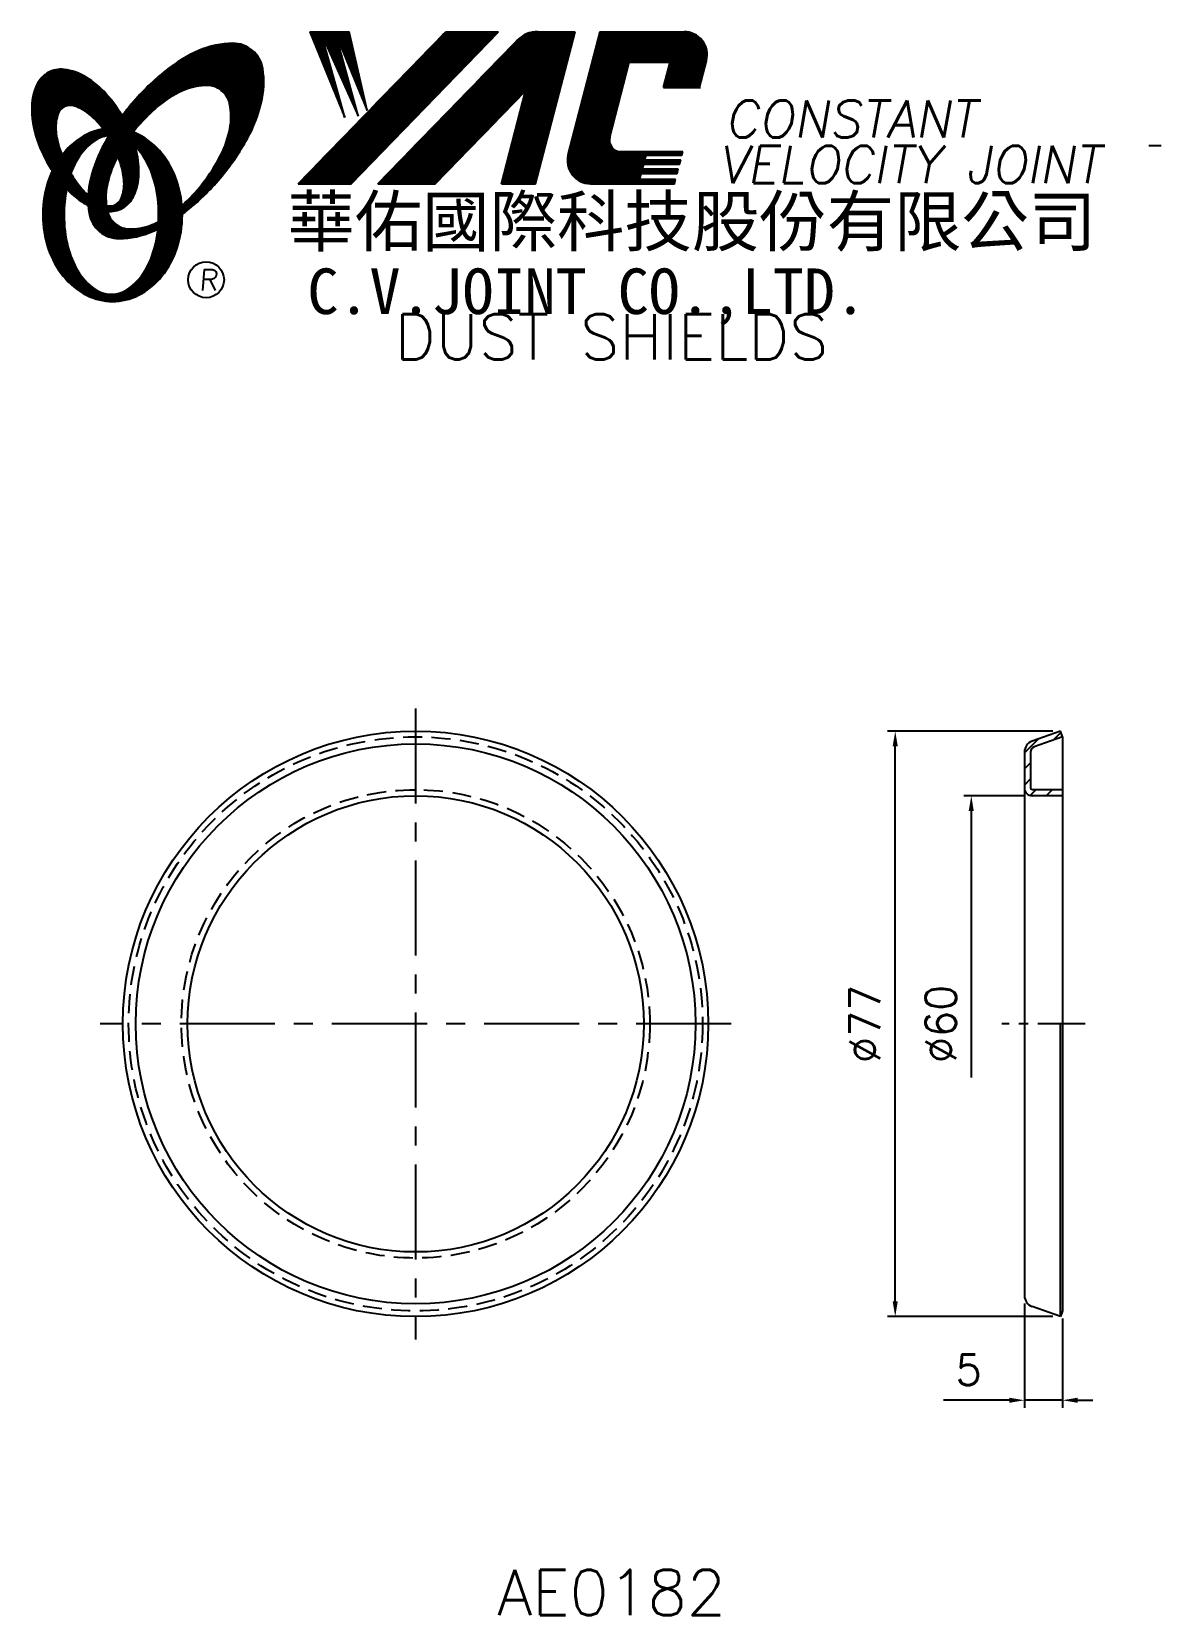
# Model space of a CAD drawing. Extents: x 657 to 805, y 281 to 490.
import ezdxf
from ezdxf.enums import TextEntityAlignment as Align

# ---------------------------------------------------------------- set-up
doc = ezdxf.new("R2010")
doc.units = 0
doc.header["$LTSCALE"] = 10
doc.header["$MEASUREMENT"] = 0
doc.linetypes.add('CENTER', pattern=[2, 1.25, -0.25, 0.25, -0.25])
doc.linetypes.add('HIDDEN', pattern=[0.375, 0.25, -0.125])
doc.layers.get('0').update_dxf_attribs({"linetype": 'CONTINUOUS'})
doc.layers.get('DEFPOINTS').update_dxf_attribs({"linetype": 'CONTINUOUS'})
doc.layers.add('4', color=7, linetype='CONTINUOUS')
doc.styles.add('CHINA', font='KAIU.TTF')
doc.styles.add('ITALICC', font='simplex.shx')
doc.dimstyles.new('STANDARD$0', dxfattribs={"dimtxt": 4, "dimasz": 2, "dimexe": 1, "dimexo": 1, "dimgap": 2, "dimtad": 1, "dimdec": 4, "dimzin": 10, "dimtxsty": 'ITALICC', "dimcen": 2, "dimclrd": 5, "dimclre": 5, "dimclrt": 18, "dimaunit": 1, "dimazin": 3, "dimtp": 0.1, "dimtfac": 0.7, "dimtdec": 4, "dimtmove": 0, "dimatfit": 3, "dimtolj": 1, "dimtzin": 10})
pattern_1 = [(45, (557.658177, 282.130677), (-0.00883883476, 0.00883883476), [])]
pattern_2 = [(45, (726.248722, 245.826267), (-0.00727476112, 0.00727476112), [])]

# ---------------------------------------------------------------- blocks, each defined once
blk = doc.blocks.new('*D4')
at = {"color": 5, "linetype": 'BYBLOCK'}
for p, q in [((787.28, 389.07), (779.28, 389.07)), ((780.28, 387.07), (780.28, 352.02))]:
    blk.add_line(p, q, dxfattribs=at)
blk.add_solid([(779.94, 387.07), (780.61, 387.07), (780.28, 389.07)], dxfattribs=at)
at = {"layer": 'DEFPOINTS', "color": 0, "linetype": 'BYBLOCK'}
for p in [(780.28, 389.07), (788.28, 389.07), (787.28, 329.07)]:
    blk.add_point(p, dxfattribs=at)
at = {"color": 18, "linetype": 'BYBLOCK', "insert": (776.28, 359.07), "char_height": 4, "attachment_point": 5, "rotation": 90, "style": 'ITALICC'}
blk.add_mtext('\\A1;∅60', dxfattribs=at)
blk = doc.blocks.new('*D5')
at = {"color": 5, "linetype": 'BYBLOCK'}
for p, q in [((791.01, 397.57), (769.28, 397.57)), ((770.28, 322.57), (770.28, 395.57)), ((791.01, 320.57), (769.28, 320.57))]:
    blk.add_line(p, q, dxfattribs=at)
for points in [[(769.94, 395.57), (770.61, 395.57), (770.28, 397.57)], [(769.94, 322.57), (770.61, 322.57), (770.28, 320.57)]]:
    blk.add_solid(points, dxfattribs=at)
at = {"layer": 'DEFPOINTS', "color": 0, "linetype": 'BYBLOCK'}
for p in [(770.28, 397.57), (792.01, 397.57), (792.01, 320.57)]:
    blk.add_point(p, dxfattribs=at)
at = {"color": 18, "linetype": 'BYBLOCK', "insert": (766.28, 359.07), "char_height": 4, "attachment_point": 5, "rotation": 90, "style": 'ITALICC'}
blk.add_mtext('\\A1;∅77', dxfattribs=at)
blk = doc.blocks.new('*D6')
at = {"color": 5, "linetype": 'BYBLOCK'}
for p, q in [((787.28, 322.31), (787.28, 308.57)), ((792.28, 320.32), (792.28, 308.57)), ((785.28, 309.57), (776.61, 309.57)), ((792.28, 309.57), (787.28, 309.57)), ((794.28, 309.57), (796.28, 309.57))]:
    blk.add_line(p, q, dxfattribs=at)
for points in [[(785.28, 309.9), (785.28, 309.23), (787.28, 309.57)], [(794.28, 309.9), (794.28, 309.23), (792.28, 309.57)]]:
    blk.add_solid(points, dxfattribs=at)
at = {"layer": 'DEFPOINTS', "color": 0, "linetype": 'BYBLOCK'}
for p in [(787.28, 323.31), (792.28, 321.32), (787.28, 309.57)]:
    blk.add_point(p, dxfattribs=at)
at = {"color": 18, "linetype": 'BYBLOCK', "insert": (779.94, 313.57), "char_height": 4, "attachment_point": 5, "style": 'ITALICC'}
blk.add_mtext('\\A1;5', dxfattribs=at)

msp = doc.modelspace()

# ---------------------------------------------------------------- hatches: boundary and pattern name
at = {"layer": '4', "linetype": 'CONTINUOUS'}
h = msp.add_hatch(dxfattribs=at)
h.set_pattern_fill('ANSI31', color=5, scale=0.1, style=0)
h.set_pattern_definition(pattern_1)
h.paths.add_polyline_path([(718.11688, 489.56166), (711.15958, 489.56166), (691.74297, 469.5579), (698.70028, 469.5579)])
h.paths.add_polyline_path([(721.66377, 481.79609), (718.4834, 469.5579), (722.96438, 469.5579), (728.16282, 489.56166), (723.26609, 489.56166, 0.202785967), (720.53202, 488.40524), (702.23789, 469.5579), (709.7848, 469.5579)])
h.paths.add_polyline_path([(735.29088, 485.56324), (740.6846, 485.56324), (739.81558, 482.21923), (744.5324, 482.21923), (745.44912, 485.74679, 0.490800957), (742.49892, 489.56166), (731.4646, 489.56166), (727.25755, 473.37277, 0.490800957), (730.20775, 469.5579), (741.24207, 469.5579), (741.39651, 470.15221), (736.67969, 470.15221), (736.87306, 470.8963), (741.58988, 470.8963), (741.74844, 471.50643), (737.03162, 471.50643), (737.19286, 472.1269), (741.90968, 472.1269), (742.06586, 472.72789), (737.34904, 472.72789), (737.50584, 473.33127), (742.22266, 473.33127), (742.3394, 473.78047), (734.19965, 473.78047, -0.490800957), (732.72455, 475.6879)])
h = msp.add_hatch(dxfattribs=at)
h.set_pattern_fill('ANSI31', color=1, scale=0.1, style=0)
h.set_pattern_definition(pattern_1)
h.paths.add_polyline_path([(698.47495, 489.56166), (693.29762, 489.56166), (697.86838, 478.25792), (694.80245, 489.2159), (699.63718, 478.49358), (696.68917, 489.2159), (700.81639, 479.20055)])
h = msp.add_hatch(dxfattribs=at)
h.set_pattern_fill('ANSI31', color=5, scale=0.082305, style=0)
h.set_pattern_definition([(45, (557.658177, 282.130677), (-0.00727476112, 0.00727476112), [])])
h.paths.add_polyline_path([(679.69365, 482.49918, -0.172879177), (681.63512, 481.84062, -0.172879177), (682.72242, 480.10256, -0.104527385), (682.75019, 476.77437, -0.065680101), (681.58066, 473.37242, -0.051823203), (679.14025, 469.53003, -0.044272532), (676.46528, 466.70369, -0.020203161), (676.51886, 465.56577, 0.006517006), (676.92341, 465.87785, 0.049863361), (681.47683, 470.29091, 0.049863361), (685.06647, 475.51808, 0.063682799), (686.88751, 480.14542, 0.103597411), (687.07681, 484.7294, 0.177892575), (685.72821, 487.09967, 0.177892575), (683.16581, 488.033, 0.103597411), (678.67801, 487.07995, 0.063682799), (674.42027, 484.51088, 0.049863361), (669.86685, 480.09782, 0.016070017), (668.59615, 478.49151, -0.007061632), (668.84343, 478.05447, -0.031648676), (669.79602, 476.0179, -0.008069351), (670.22792, 476.58221, -0.051823203), (673.4063, 479.84066, -0.065680101), (676.44823, 481.76102, -0.104527385)])
h.paths.add_polyline_path([(666.61798, 469.33786, -0.065680101), (667.78751, 472.73982, -0.006063428), (668.03145, 473.21483, 0.027613469), (667.30461, 474.8029, 0.017011252), (666.77119, 475.73788, 0.007829282), (666.27721, 474.87065, 0.063682799), (664.45617, 470.24331, 0.103597411), (664.26687, 465.65933, 0.177892575), (665.61547, 463.28906, 0.177892575), (668.17787, 462.35573, 0.103597411), (672.66567, 463.30878, 0.008811776), (673.29263, 463.59885, 0.013922709), (673.36996, 464.56866, -0.009086703), (672.91994, 464.35122, -0.104527385), (669.67452, 463.61305, -0.172879177), (667.73305, 464.27162, -0.172879177), (666.64575, 466.00967, -0.104527385)])
h = msp.add_hatch(dxfattribs=at)
h.set_pattern_fill('ANSI31', color=3, scale=0.082305, style=0)
h.set_pattern_definition(pattern_2)
h.paths.add_polyline_path([(663.89714, 483.55002, 0.106488277), (660.95527, 484.58859, 0.158297415), (658.86507, 484.19355, 0.158297415), (657.40573, 482.64586, 0.106488277), (656.69492, 479.60809, 0.071723199), (657.11297, 476.29513, 0.058080454), (658.65795, 472.47975, 0.058080454), (661.039, 469.12196, 0.071723199), (663.60424, 466.9842, 0.020895977), (664.14442, 466.68221, -0.030777155), (664.12852, 468.05843, -0.042059526), (663.03216, 469.22119, -0.04691039), (661.413, 471.70234, -0.04691039), (660.28472, 474.44183, -0.060581117), (659.88261, 476.7039, -0.10187153), (660.19424, 478.7921, -0.185892489), (660.97432, 479.68374, -0.185892489), (662.15097, 479.82186, -0.10187153), (664.04862, 478.89632, -0.060581117), (665.68545, 477.28405, -0.04691039), (667.30461, 474.8029, -0.04691039), (668.43289, 472.06342, -0.060581117), (668.835, 469.80135, -0.10187153), (668.52337, 467.71315, -0.185892489), (667.74328, 466.82151, -0.185892489), (666.56664, 466.68339, -0.002013383), (666.52584, 466.69401, 0.021593804), (666.64575, 466.00967, 0.006477741), (666.66376, 465.93264, 0.14950097), (668.63632, 466.34067, 0.158297415), (670.09565, 467.88836, 0.106488277), (670.80646, 470.92613, 0.071723199), (670.38841, 474.23909, 0.058080454), (668.84343, 478.05447, 0.058080454), (666.46238, 481.41227, 0.071723199)])
h = msp.add_hatch(dxfattribs=at)
h.set_pattern_fill('ANSI31', color=1, scale=0.082305, style=0)
h.set_pattern_definition(pattern_2)
h.paths.add_polyline_path([(664.99077, 475.22657, -0.120168026), (666.68256, 475.87996, 0.016865385), (666.0828, 476.7627, 0.076648372), (663.92657, 476.04378, 0.104809576), (660.84212, 473.53068, 0.005838257), (660.67518, 473.31848, 0.028089978), (661.413, 471.70234, 0.014237292), (661.85512, 470.9173, -0.045767751), (662.78031, 472.85414, -0.106890197)])
h.paths.add_polyline_path([(660.9594, 465.47195, -0.048711043), (661.2895, 468.85229, -0.007865741), (661.039, 469.12196, -0.037695478), (659.40312, 471.24072, 0.03042545), (658.8778, 469.93674, 0.080710289), (658.15236, 465.47195, 0.080710289), (658.8778, 461.00716, 0.089265679), (660.84212, 457.41322, 0.104809576), (663.92657, 454.90012, 0.11926607), (667.33577, 454.07518, 0.11926607), (670.74496, 454.90012, 0.104809576), (673.82941, 457.41322, 0.089265679), (675.79374, 461.00716, 0.080710289), (676.51917, 465.47195, 0.080710289), (675.79374, 469.93674, 0.089265679), (673.82941, 473.53068, 0.104809576), (670.74496, 476.04378, 0.025513357), (670.05172, 476.35653, 0.004818181), (669.79602, 476.0179, -0.023722145), (670.33723, 474.42115, -0.065307489), (671.57241, 472.85414, -0.073950765), (672.88487, 469.65641, -0.060532391), (673.39332, 465.47195, -0.060532391), (672.88487, 461.28749, -0.073950765), (671.57241, 458.08976, -0.106890197), (669.36195, 455.71733, -0.153118262), (667.17636, 455.03195, -0.153118262), (664.99077, 455.71733, -0.106890197), (662.78031, 458.08976, -0.073950765), (661.46785, 461.28749, -0.060532391)])
h = msp.add_hatch(dxfattribs=at)
h.set_pattern_fill('ANSI31', color=5, scale=12, style=0)
h.set_pattern_definition([(45, (-14.5225, -1.9093), (-1.0606602, 1.0606602), [])])
h.paths.add_polyline_path([(788.27747, 389.86757, -0.414213562), (788.07747, 390.06757), (788.07747, 394.82388, -0.317160141), (788.54251, 395.48327), (792.27747, 396.81413), (792.00895, 397.56772), (788.27399, 396.23686, 0.317160141), (787.27747, 394.82388), (787.27747, 390.06757, 0.414213562), (788.27747, 389.06757), (792.27747, 389.06757), (792.27747, 389.86757)])

# ---------------------------------------------------------------- linework, layer by layer
at = {"layer": '4', "color": 5, "linetype": 'CONTINUOUS'}
for p, q in [((691.74297, 469.5579), (711.15958, 489.56166)), ((698.70028, 469.5579), (718.11688, 489.56166)), ((711.15958, 489.56166), (718.11688, 489.56166)), ((722.96438, 469.5579), (728.16282, 489.56166)), ((723.26609, 489.56166), (728.16282, 489.56166)), ((727.25755, 473.37277), (731.4646, 489.56166)), ((731.4646, 489.56166), (742.49892, 489.56166)), ((702.23789, 469.5579), (720.53202, 488.40524)), ((732.72455, 475.6879), (735.29088, 485.56324)), ((735.29088, 485.56324), (740.6846, 485.56324)), ((739.81558, 482.21923), (740.6846, 485.56324)), ((744.5324, 482.21923), (745.44912, 485.74679)), ((709.7848, 469.5579), (721.66377, 481.79609)), ((718.4834, 469.5579), (721.66377, 481.79609)), ((739.81558, 482.21923), (744.68283, 482.21923)), ((734.19965, 473.78047), (742.3394, 473.78047)), ((737.34904, 472.72789), (737.50584, 473.33127)), ((737.50584, 473.33127), (742.22266, 473.33127)), ((742.22266, 473.33127), (742.3394, 473.78047)), ((805.27747, 474.53303), (803.64151, 474.53303)), ((736.67969, 470.15221), (736.87306, 470.8963)), ((736.87306, 470.8963), (741.58988, 470.8963)), ((737.03162, 471.50643), (737.19286, 472.1269)), ((737.03162, 471.50643), (741.74844, 471.50643)), ((737.19286, 472.1269), (741.90968, 472.1269)), ((737.34904, 472.72789), (742.06586, 472.72789)), ((741.58988, 470.8963), (741.74844, 471.50643)), ((741.90968, 472.1269), (742.06586, 472.72789)), ((691.74297, 469.5579), (698.70028, 469.5579)), ((702.23789, 469.5579), (709.7848, 469.5579)), ((718.4834, 469.5579), (722.96438, 469.5579)), ((730.20775, 469.5579), (741.24207, 469.5579)), ((736.67969, 470.15221), (741.39651, 470.15221)), ((741.24207, 469.5579), (741.39651, 470.15221))]:
    msp.add_line(p, q, dxfattribs=at)
at = {"layer": '4', "color": 1, "linetype": 'CONTINUOUS'}
for p, q in [((693.29762, 489.56166), (698.47495, 489.56166)), ((693.29762, 489.56166), (697.86838, 478.25792)), ((700.81639, 479.20055), (698.47495, 489.56166)), ((694.80245, 489.2159), (699.63718, 478.49358)), ((697.86838, 478.25792), (694.80245, 489.2159)), ((699.63718, 478.49358), (696.68917, 489.2159)), ((696.68917, 489.2159), (700.81639, 479.20055))]:
    msp.add_line(p, q, dxfattribs=at)
at = {"layer": '4', "color": 5, "linetype": 'CENTER'}
for p, q in [((707.19309, 400.56757), (707.19309, 317.56757)), ((748.69309, 359.06757), (665.69309, 359.06757))]:
    msp.add_line(p, q, dxfattribs=at)
at = {"layer": '4', "color": 7, "linetype": 'CONTINUOUS'}
for p, q in [((792.00895, 397.56772), (788.27399, 396.23686)), ((792.27747, 396.81413), (788.54251, 395.48327)), ((792.27747, 396.81413), (792.00895, 397.56772)), ((792.27747, 396.81413), (792.27747, 321.32101)), ((787.27747, 394.82388), (787.27747, 323.31125)), ((788.07747, 394.82388), (788.07747, 390.06757)), ((792.27747, 389.86757), (788.27747, 389.86757)), ((792.27747, 389.06757), (788.27747, 389.06757)), ((792.00895, 320.56742), (792.00895, 359.06757)), ((792.00895, 320.56742), (788.27399, 321.89827)), ((792.27747, 321.32101), (792.00895, 320.56742))]:
    msp.add_line(p, q, dxfattribs=at)
at = {"layer": '4', "color": 5, "linetype": 'CENTER', "ltscale": 0.5}
msp.add_line((795.27747, 359.06757), (784.27747, 359.06757), dxfattribs=at)
at = {"layer": '4', "color": 5, "linetype": 'CONTINUOUS'}
for points in [[(676.51886, 465.56577, 0.006517006), (676.92341, 465.87785, 0.049863361), (681.47683, 470.29091, 0.049863361), (685.06647, 475.51808, 0.063682799), (686.88751, 480.14542, 0.103597411), (687.07681, 484.7294, 0.177892575), (685.72821, 487.09967, 0.177892575), (683.16581, 488.033, 0.103597411), (678.67801, 487.07995, 0.063682799), (674.42027, 484.51088, 0.049863361), (669.86685, 480.09782, 0.016070017), (668.59615, 478.49151)], [(676.46528, 466.70369, 0.044272532), (679.14025, 469.53003, 0.051823203), (681.58066, 473.37242, 0.065680101), (682.75019, 476.77437, 0.104527385), (682.72242, 480.10256, 0.172879177), (681.63512, 481.84062, 0.172879177), (679.69365, 482.49918, 0.104527385), (676.44823, 481.76102, 0.065680101), (673.4063, 479.84066, 0.051823203), (670.22792, 476.58221, 0.008069351), (669.79602, 476.0179)], [(666.77119, 475.73788, 0.007829282), (666.27721, 474.87065, 0.063682799), (664.45617, 470.24331, 0.103597411), (664.26687, 465.65933, 0.177892575), (665.61547, 463.28906, 0.177892575), (668.17787, 462.35573, 0.103597411), (672.66567, 463.30878, 0.008811776), (673.29263, 463.59885, 0.008811776)], [(668.03145, 473.21483, 0.006063428), (667.78751, 472.73982, 0.065680101), (666.61798, 469.33786, 0.104527385), (666.64575, 466.00967, 0.172879177), (667.73305, 464.27162, 0.172879177), (669.67452, 463.61305, 0.104527385), (672.91994, 464.35122, 0.009086703), (673.36996, 464.56866, 0.009086703)]]:
    msp.add_lwpolyline(points, format="xyb", dxfattribs=at)
at = {"layer": '4', "color": 3, "linetype": 'CONTINUOUS'}
for points in [[(666.66376, 465.93264, 0.14950097), (668.63632, 466.34067, 0.158297415), (670.09565, 467.88836, 0.106488277), (670.80646, 470.92613, 0.071723199), (670.38841, 474.23909, 0.058080454), (668.84343, 478.05447, 0.058080454), (666.46238, 481.41227, 0.071723199), (663.89714, 483.55002, 0.106488277), (660.95527, 484.58859, 0.158297415), (658.86507, 484.19355, 0.158297415), (657.40573, 482.64586, 0.106488277), (656.69492, 479.60809, 0.071723199), (657.11297, 476.29513, 0.058080454), (658.65795, 472.47975, 0.058080454), (661.039, 469.12196, 0.071723199), (663.60424, 466.9842, 0.020895977), (664.14442, 466.68221, 0.020895977)], [(666.52584, 466.69401, 0.002013383), (666.56664, 466.68339, 0.185892489), (667.74328, 466.82151, 0.185892489), (668.52337, 467.71315, 0.10187153), (668.835, 469.80135, 0.060581117), (668.43289, 472.06342, 0.04691039), (667.30461, 474.8029, 0.04691039), (665.68545, 477.28405, 0.060581117), (664.04862, 478.89632, 0.10187153), (662.15097, 479.82186, 0.185892489), (660.97432, 479.68374, 0.185892489), (660.19424, 478.7921, 0.10187153), (659.88261, 476.7039, 0.060581117), (660.28472, 474.44183, 0.04691039), (661.413, 471.70234, 0.04691039), (663.03216, 469.22119, 0.042059526), (664.12852, 468.05843, 0.042059526)]]:
    msp.add_lwpolyline(points, format="xyb", dxfattribs=at)
at = {"layer": '4', "color": 1, "linetype": 'CONTINUOUS'}
for points in [[(659.40312, 471.24072, 0.03042545), (658.8778, 469.93674, 0.080710289), (658.15236, 465.47195, 0.080710289), (658.8778, 461.00716, 0.089265679), (660.84212, 457.41322, 0.104809576), (663.92657, 454.90012, 0.11926607), (667.33577, 454.07518, 0.11926607), (670.74496, 454.90012, 0.104809576), (673.82941, 457.41322, 0.089265679), (675.79374, 461.00716, 0.080710289), (676.51917, 465.47195, 0.080710289), (675.79374, 469.93674, 0.089265679), (673.82941, 473.53068, 0.104809576), (670.74496, 476.04378, 0.025513357), (670.05172, 476.35653, 0.025513357)], [(666.0828, 476.7627, 0.076648372), (663.92657, 476.04378, 0.104809576), (660.84212, 473.53068, 0.005838257), (660.67518, 473.31848, 0.005838257)], [(666.68256, 475.87996, 0.120168026), (664.99077, 475.22657, 0.106890197), (662.78031, 472.85414, 0.045767751), (661.85512, 470.9173, 0.045767751)], [(661.2895, 468.85229, 0.048711043), (660.9594, 465.47195, 0.060532391), (661.46785, 461.28749, 0.073950765), (662.78031, 458.08976, 0.106890197), (664.99077, 455.71733, 0.153118262), (667.17636, 455.03195, 0.153118262), (669.36195, 455.71733, 0.106890197), (671.57241, 458.08976, 0.073950765), (672.88487, 461.28749, 0.060532391), (673.39332, 465.47195, 0.060532391), (672.88487, 469.65641, 0.073950765), (671.57241, 472.85414, 0.065307489), (670.33723, 474.42115)]]:
    msp.add_lwpolyline(points, format="xyb", dxfattribs=at)
at = {"layer": '4', "color": 5, "linetype": 'CONTINUOUS'}
msp.add_circle((679.64001, 456.92623), 2.35282, dxfattribs=at)
at = {"layer": '4', "color": 7, "linetype": 'CONTINUOUS'}
for radius in [38.5, 36.81421, 30]:
    msp.add_circle((707.19309, 359.06757), radius, dxfattribs=at)
at = {"layer": '4', "color": 5, "linetype": 'HIDDEN'}
for radius in [37.74656, 30.8]:
    msp.add_circle((707.19309, 359.06757), radius, dxfattribs=at)
at = {"layer": '4', "color": 5, "linetype": 'CONTINUOUS'}
for centre, radius, start, end in [((723.26609, 485.75142), 3.81024, 90, 135.8533387), ((742.49892, 486.51347), 3.04819, 345.4326059, 90), ((734.19965, 475.30456), 1.5241, 165.4326059, 270), ((730.20775, 472.60609), 3.04819, 165.4326059, 270)]:
    msp.add_arc(centre, radius, start, end, dxfattribs=at)
at = {"layer": '4', "color": 7, "linetype": 'CONTINUOUS'}
for centre, radius, start, end in [((788.77747, 394.82388), 1.5, 109.6121909, 180), ((788.77747, 394.82388), 0.7, 109.6121909, 180), ((788.27747, 390.06757), 1, 180, 270), ((788.27747, 390.06757), 0.2, 180, 270), ((788.77747, 323.31125), 1.5, 180, 250.3878091)]:
    msp.add_arc(centre, radius, start, end, dxfattribs=at)

# ---------------------------------------------------------------- texts
at = {"layer": '4', "color": 5, "linetype": 'CONTINUOUS', "style": 'ITALICC'}
for s, height, oblique, p in [('CONSTANT', 4.9, 10, (747.89178, 475.62837)), ('VELOCITY JOINT', 4.9, 10, (747.01355, 469.63298)), ('R', 2.75625, 5, (678.68132, 455.51663))]:
    msp.add_text(s, height=height, dxfattribs=dict(at, oblique=oblique)).set_placement(p)
at = {"layer": '4', "color": 7, "linetype": 'CONTINUOUS', "style": 'CHINA'}
for s, height, p in [('華佑國際科技股份有限公司', 6.5, (690.32961, 461.36805)), ('C.V.JOINT CO.,LTD.', 6, (692.95825, 452.42183))]:
    msp.add_text(s, height=height, dxfattribs=at).set_placement(p)
at = {"layer": '4', "color": 18, "linetype": 'CONTINUOUS', "style": 'ITALICC'}
for s, p in [('DUST SHIELDS', (732.96097, 446.42901)), ('AE0182', (732.96097, 281.28162))]:
    msp.add_text(s, height=6, dxfattribs=at).set_placement(p, align=Align.CENTER)

# ---------------------------------------------------------------- dimensions: what is measured, and where the dimension line sits
at = {"layer": '4', "color": 7, "linetype": 'CONTINUOUS'}
dim = msp.add_linear_dim(base=(770.27743, 397.56772), p1=(792.00895, 320.56742), p2=(792.00895, 397.56772), angle=90, text='%%C77', dimstyle='STANDARD$0', dxfattribs=at)
dim.commit()
dim.dimension.update_dxf_attribs({"geometry": '*D5', "text_midpoint": (766.27743, 359.06757)})
dim = msp.add_linear_dim(base=(780.27745, 389.06757), p1=(787.27747, 329.06757), p2=(788.27747, 389.06757), angle=90, text='%%C60', dimstyle='STANDARD$0', override={"dimcen": -2, "dimse1": 1, "dimsd1": 1}, dxfattribs=at)
dim.commit()
dim.dimension.update_dxf_attribs({"geometry": '*D4', "text_midpoint": (776.27745, 359.06757)})
dim = msp.add_linear_dim(base=(787.27747, 309.5674), p1=(792.27747, 321.32101), p2=(787.27747, 323.31125), text='5', dimstyle='STANDARD$0', dxfattribs=at)
dim.commit()
dim.dimension.update_dxf_attribs({"geometry": '*D6', "text_midpoint": (779.94414, 313.5674)})

doc.saveas('drawing.dxf')
